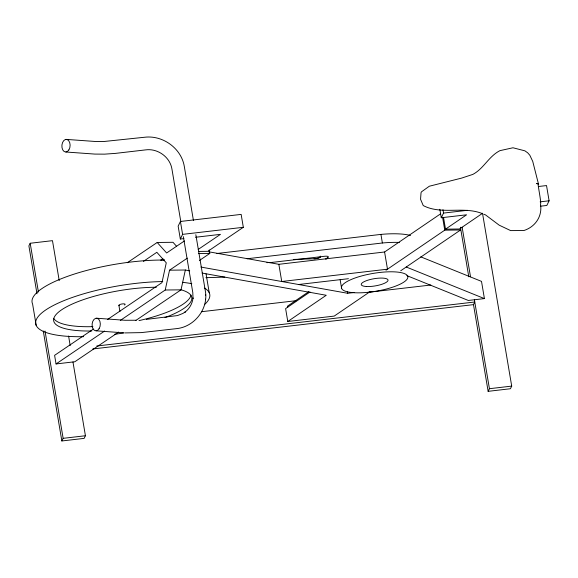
<?xml version="1.0" encoding="UTF-8"?>
<svg xmlns="http://www.w3.org/2000/svg" width="578" height="578" viewBox="0 0 578 578"><rect width="100%" height="100%" fill="white"/><g stroke="black" fill="none" stroke-linecap="round" stroke-linejoin="round"><path stroke-width="0.87" d="M125.101 332.914L141.177 332.617L176.312 328.658C194.475 327.011 208.853 308.63 205.269 290.568L195.834 234.697M205.53 299.657L205.551 299.151M205.681 295.242L205.703 294.766M120.361 320.393L165.229 290.012L169.542 270.186L187.323 258.142M135.722 320.515L181.03 289.838L185.336 270.013L169.542 270.186M59.231 280.655L52.475 240.658L30.186 243.259L28.9 245.888L36.992 293.776M72.965 361.973L85.428 435.74L84.142 438.377L61.853 440.971L63.139 438.334L45.019 331.042M198.818 251.416L207.849 251.322L243.324 227.299L241.149 214.395L180.423 221.468L178.147 226.135L180.329 239.032L183.898 238.62M180.329 239.032L182.605 234.365L180.423 221.468M443.507 217.321L445.508 229.163L466.583 214.799L441.267 217.747L443.543 213.08L442.972 209.698M482.5 213.195L511.711 386.104L510.425 388.741L488.135 391.335L473.49 304.635L474.776 301.998L96.757 346.012M538.472 186.506L546.528 185.567L549.1 200.79L546.824 205.457L540.56 206.187M488.135 391.335L489.421 388.705L474.394 299.758M325.811 259.074L327.849 257.644A49.267 13.215 -9.6 0 0 325.963 258.987M308.84 291.623L287.476 306.181L287.714 307.619M310.025 291.962L285.611 308.601L287.786 321.491L334.229 316.079L370.274 291.514M208.571 251.755L278.842 264.305L384.587 251.994L440.371 213.976M287.786 321.491L326.259 295.271L202.098 273.083M386.025 270.186L444.764 230.16L460.587 229.972L460.298 228.252M482.442 213.376L459.517 228.996L445.508 229.163M400.713 270.771L460.587 229.972M127.283 262.723L157.194 242.471L172.995 242.298L176.536 246.242M143.416 261.386L156.833 252.297L166.269 262.817L161.963 282.642L107.53 319.497M184.418 240.947L166.637 252.983L157.194 242.471M160.698 260.201L162.938 258.691M198.182 249.443L220.464 234.357L195.487 237.269M93.369 329.092L54.599 355.347L56.052 363.945L74.822 361.756L118.642 332.083M185.336 270.013L189.678 270.865M199.432 260.468L209.792 253.453L209.207 250.014M56.052 363.945L104.654 331.028M182.605 234.365L243.324 227.299M443.543 213.08L467.472 210.298M540.148 201.838L549.1 200.79M161.313 259.97L164 259.659M216.887 253.496L380.924 234.401A49.195 13.193 -9.6 0 1 410.553 235.477M247.023 258.756L382.376 242.991A49.195 13.193 -9.6 0 1 399.362 242.435M266.892 262.694L268.669 262.491M269.594 262.679L324.561 256.278A4.523 1.214 -9.6 0 1 327.834 257.578M298.58 284.513L348.433 278.704M200.92 267.065L347.681 293.284L353.05 292.656M201.484 311.715L296.435 300.661M368.099 292.316L430.805 285.019M146.321 319.396L177.511 315.566L182.894 313.449L185.3 311.889L184.931 312.199C189.447 308.811 192.438 303.551 193.03 297.937L193.009 298.443L192.792 292.54L183.342 236.612M420.798 256.863L481.51 281.392L484.415 298.595L468.332 300.466L406.84 275.619M92.791 348.96L473.49 304.635M63.139 438.334L85.428 435.74M489.421 388.705L511.711 386.104M136.112 320.248L125.086 320.277L96.259 318.203M293.545 259.435L314.042 258.771A4.111 1.105 -9.6 0 0 317.893 258.294M205.913 277.693L224.806 277.086M198.384 253.576L209.792 253.453M165.229 290.012L181.03 289.838M66.051 139.377L94.879 141.451L103.953 141.502L144.601 137.253C162.714 134.985 181.297 148.257 184.295 166.399L193.435 220.5M65.943 152.007L94.886 154.088L104.604 154.145L115.362 153.394L145.714 149.875C157.715 148.235 170.091 157.064 171.948 169.137L180.791 221.519M96.15 330.833L123.345 332.805M538.631 184.693C536.377 178.472 541.759 203.051 540.531 204.337C542.475 216.353 535.279 226.858 523.885 230.535L510.641 230.6L499.197 225.174L485.563 214.937L483.779 214.2M481.9 213.434C463.245 206.079 441.303 215.023 423.226 205.558L420.553 199.258L421.044 192.655L421.535 191.795L429.331 186.224L461.612 178.103L472.862 174.39C483.757 168.639 488.8 156.248 499.956 150.648L512.975 147.773L524.903 150.836L527.692 152.823L529.809 155.229L532.735 161.392L538.595 184.476M406.24 267.007L484.415 298.595M462.14 227.241L470.514 276.783M460.406 227.219L468.78 276.768M442.582 217.263L444.764 230.16M439.836 209.294L441.267 217.747M384.587 251.994L387.491 269.189L281.746 281.5L278.842 264.305M380.924 234.401L382.376 242.991M347.378 291.514L347.681 293.284M340.146 279.738L341.634 288.545M320.364 256.126A49.267 13.215 -9.6 0 0 320.356 256.711L320.356 256.711A4.111 1.105 -9.6 0 1 318.608 258.077M206.057 273.864L209.25 292.779M118.902 305.415L119.935 311.52M68.587 336.035L70.198 345.572M30.186 243.259L38.423 292.027M43.278 331.021L61.853 440.971M36.219 325.479L32.585 303.977A88.261 23.676 -9.6 0 1 72.12 274.781A88.261 23.676 -9.6 0 1 164.564 260.057M119.502 305.74A3.165 0.853 -9.6 0 1 119.928 304.512A3.165 0.853 -9.6 0 1 124.147 303.869A3.165 0.853 -9.6 0 1 124.465 304.982M320.342 256.639A4.523 1.214 -9.6 0 1 314.042 258.771M180.914 289.759A70.01 18.778 -9.6 0 1 164.954 317.582M91.808 330.984A70.01 18.778 -9.6 0 1 61.629 309.801A70.01 18.778 -9.6 0 1 156.335 287.244M191 295.127A70.01 18.778 -9.6 0 1 138.995 320.617M92.885 326.642A70.01 18.778 -9.6 0 1 53.725 318.442M204.561 288.097A88.261 23.676 -9.6 0 1 205.009 304.144M124.205 332.877A88.261 23.676 -9.6 0 1 114.531 334.294M83.637 336.678A88.261 23.676 -9.6 0 1 45.113 310.386A88.261 23.676 -9.6 0 1 162.75 281.565M182.438 282.324A88.261 23.676 -9.6 0 1 191.802 283.704M537.309 183.782L536.724 183.551L537.309 183.782M366.329 286.507A13.576 3.641 -9.6 0 0 387.896 280.771A13.576 3.641 -9.6 0 0 369.667 279.665A13.576 3.641 -9.6 0 0 366.329 286.507M68.876 149.926A6.329 4.111 -85.9 0 0 67.113 139.508A6.329 4.111 -85.9 0 0 61.998 147.643A6.329 4.111 -85.9 0 0 68.876 149.926M99.084 328.752A6.329 4.111 -85.9 0 0 97.321 318.334A6.329 4.111 -85.9 0 0 92.213 326.469A6.329 4.111 -85.9 0 0 99.084 328.752M354.054 292.714A33.661 9.031 -9.6 0 0 407.512 278.488A33.661 9.031 -9.6 0 0 362.334 275.742A33.661 9.031 -9.6 0 0 354.054 292.714"/></g></svg>
